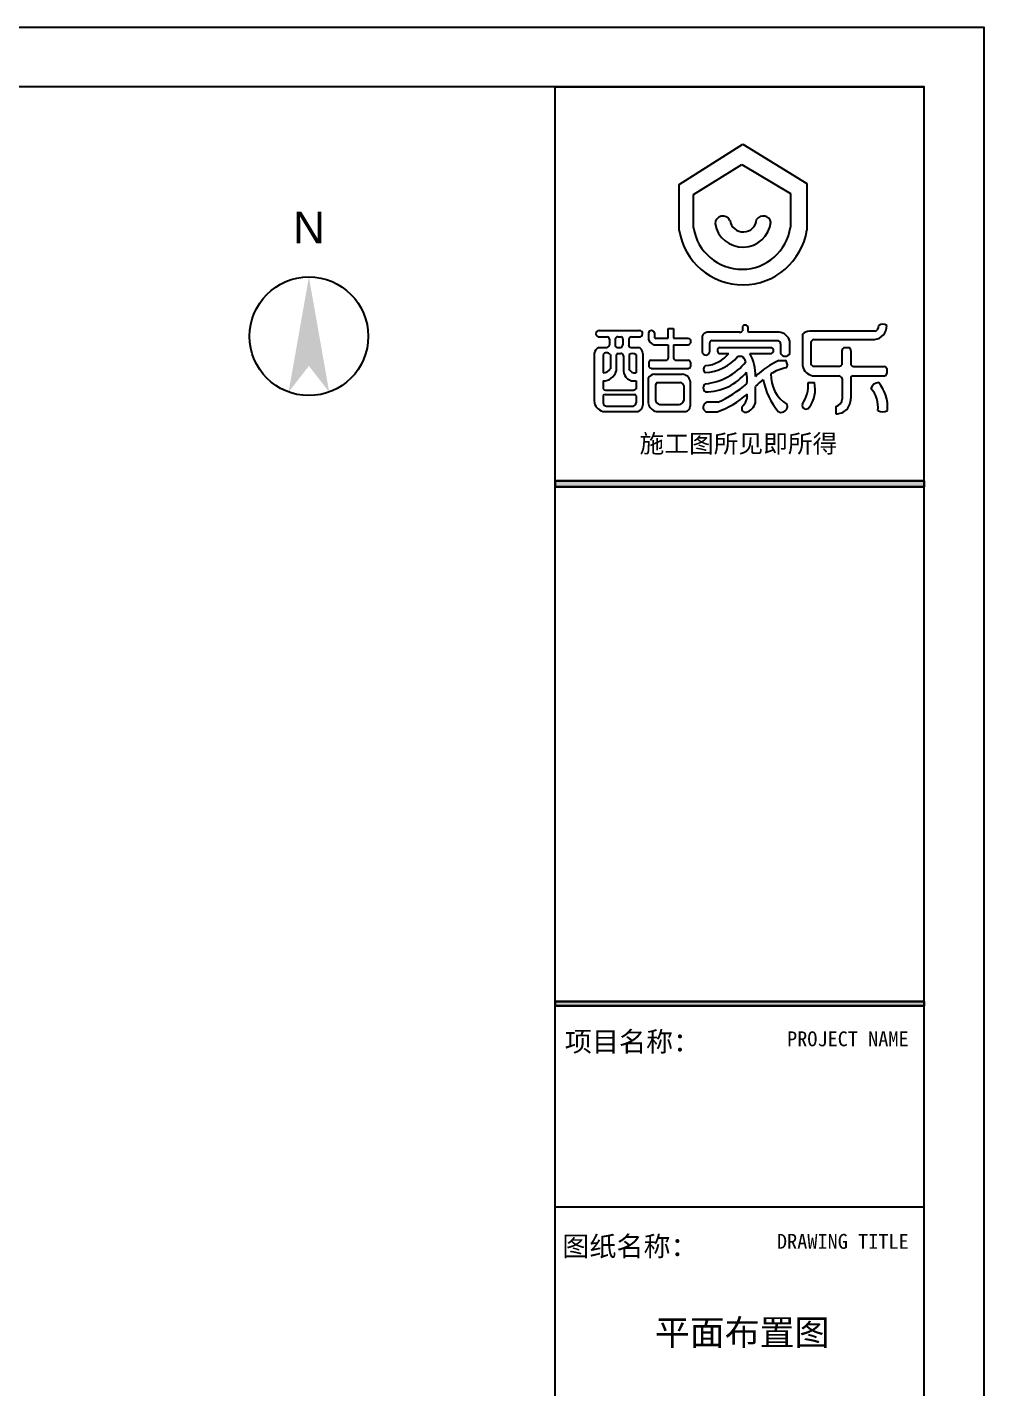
# Model space of a CAD drawing. Header units: millimetres. Extents: x 0 to 37800, y -37845 to -6163.
# Drawn here: x 29634 to 37800, y -22735 to -11115 of the extents above; entities that cross this region are included whole.
import ezdxf

# ---------------------------------------------------------------- set-up
doc = ezdxf.new("R2010")
doc.units = ezdxf.units.MM
doc.layers.get('0').update_dxf_attribs({"lineweight": 13})
for name, color, linetype in [('00图框', 7, 'Continuous'), ('SH-符号标注', 1, 'Continuous'), ('图框', 4, 'Continuous'), ('图框文字', 7, 'Continuous')]:
    doc.layers.add(name, color=color, linetype=linetype)
doc.styles.add('0e113b756c7cbd20a20592cb0b51655f_SimSun', font='', dxfattribs={"height": 176.635064})
doc.styles.add('1e150f8d9abff80a802f8b29d9676000_SimSun', font='', dxfattribs={"height": 235.513419})
doc.styles.add('8c1861f19ccae897a1b159ab4070abdc_SimSun', font='', dxfattribs={"height": 214.912156})
doc.styles.add('DEFAULT_COMPASS_NEW_TEXT_STYLE46.90906220242788_Arial', font='', dxfattribs={"height": 375.272498})
doc.styles.add('自定义样式_SimSun_303.3707865168539', font='', dxfattribs={"height": 303.370787})
doc.styles.get('0e113b756c7cbd20a20592cb0b51655f_SimSun').set_extended_font_data('SimSun')
doc.styles.get('1e150f8d9abff80a802f8b29d9676000_SimSun').set_extended_font_data('SimSun')
doc.styles.get('8c1861f19ccae897a1b159ab4070abdc_SimSun').set_extended_font_data('SimSun')
doc.styles.get('DEFAULT_COMPASS_NEW_TEXT_STYLE46.90906220242788_Arial').set_extended_font_data('Arial')
doc.styles.get('自定义样式_SimSun_303.3707865168539').set_extended_font_data('SimSun')

# ---------------------------------------------------------------- blocks, each defined once
blk = doc.blocks.new('_Frame133990009')
at = {"layer": '00图框'}
for points in [[(-1, -5885), (-3501, -5885), (-3501, -5941), (-1, -5941)], [(-1, -10828), (-3501, -10828), (-3501, -10867), (-1, -10867)]]:
    blk.add_hatch(color=251, dxfattribs=at).paths.add_polyline_path(points, flags=0)
at = {"color": 7, "linetype": 'Continuous', "ltscale": 2}
for p, q in [((-3501, -5885), (-1, -5885)), ((-3501, -5941), (-3501, -5885)), ((-1, -5885), (-1, -5941)), ((-1, -5941), (-3501, -5941)), ((-3501, -10828), (-1, -10828)), ((-3501, -10867), (-3501, -10828)), ((-1, -10828), (-1, -10867)), ((-1, -10867), (-3501, -10867))]:
    blk.add_line(p, q, dxfattribs=at)
at = {"layer": '00图框', "color": 7, "linetype": 'Continuous', "ltscale": 2}
for p, q in [((-3501, -30715), (-3501, -2147)), ((-3501, -2147), (-1, -2147)), ((-2325, -3072), (-1720, -2691)), ((-1720, -2691), (-1113, -3063)), ((-2187, -3167), (-1730, -2883)), ((-1730, -2883), (-1269, -3158)), ((-2325, -3509), (-2325, -3072)), ((-1113, -3063), (-1113, -3506)), ((-2187, -3484), (-2187, -3167)), ((-1269, -3158), (-1269, -3478)), ((-3084, -4458), (-2700, -4458)), ((-2614, -4483), (-2614, -4545)), ((-2558, -4480), (-2558, -4520)), ((-2427, -4533), (-2427, -4439)), ((-2427, -4439), (-2378, -4439)), ((-2378, -4439), (-2378, -4533)), ((-2106, -4514), (-2106, -4660)), ((-1750, -4476), (-2059, -4476)), ((-1724, -4422), (-1724, -4461)), ((-1674, -4422), (-1674, -4461)), ((-1376, -4476), (-1659, -4476)), ((-1153, -4495), (-1153, -4797)), ((-467, -4466), (-1088, -4466)), ((-3083, -4621), (-3016, -4621)), ((-3080, -4520), (-3007, -4520)), ((-2985, -4540), (-2985, -4596)), ((-2932, -4540), (-2932, -4596)), ((-2905, -4519), (-2876, -4519)), ((-2905, -4621), (-2876, -4621)), ((-2860, -4540), (-2860, -4596)), ((-2803, -4540), (-2803, -4596)), ((-2779, -4621), (-2713, -4621)), ((-2776, -4520), (-2703, -4520)), ((-2542, -4596), (-2427, -4596)), ((-2541, -4533), (-2427, -4533)), ((-2427, -4596), (-2427, -4722)), ((-2378, -4533), (-2239, -4533)), ((-2378, -4594), (-2237, -4594)), ((-2378, -4594), (-2378, -4723)), ((-2218, -4545), (-2218, -4580)), ((-2035, -4575), (-2035, -4655)), ((-2013, -4555), (-1386, -4555)), ((-1942, -4621), (-1448, -4621)), ((-1362, -4585), (-1362, -4675)), ((-1274, -4676), (-1274, -4561)), ((-1075, -4571), (-1075, -4777)), ((-1046, -4544), (-471, -4544)), ((-758, -4620), (-710, -4620)), ((-3130, -4676), (-3130, -5128)), ((-3046, -4688), (-3046, -4861)), ((-2977, -4686), (-2977, -4822)), ((-2923, -4699), (-2923, -4844)), ((-2905, -4677), (-2876, -4677)), ((-2853, -4699), (-2853, -4844)), ((-2800, -4686), (-2800, -4822)), ((-2733, -4688), (-2733, -4861)), ((-2669, -4676), (-2669, -5167)), ((-2611, -4760), (-2611, -4803)), ((-2592, -4741), (-2441, -4741)), ((-2362, -4741), (-2240, -4741)), ((-2216, -4761), (-2216, -4802)), ((-1947, -4676), (-1853, -4676)), ((-1767, -4702), (-1731, -4702)), ((-1653, -4676), (-1447, -4676)), ((-1379, -4743), (-1323, -4743)), ((-781, -4652), (-781, -4785)), ((-696, -4652), (-696, -4786)), ((-2591, -4818), (-2232, -4818)), ((-2558, -4874), (-2295, -4874)), ((-1060, -4888), (-809, -4888)), ((-1047, -4799), (-813, -4799)), ((-673, -4888), (-378, -4888)), ((-667, -4800), (-379, -4800)), ((-355, -4820), (-355, -4867)), ((-3046, -4937), (-3046, -5014)), ((-3024, -5024), (-2755, -5024)), ((-2733, -4937), (-2733, -5014)), ((-2617, -4912), (-2617, -5150)), ((-2548, -4985), (-2548, -5118)), ((-2536, -4952), (-2315, -4952)), ((-2280, -4981), (-2280, -5124)), ((-2221, -4941), (-2221, -5178)), ((-1599, -5146), (-1599, -4989)), ((-1101, -4953), (-1041, -4953)), ((-777, -4914), (-777, -5110)), ((-697, -4914), (-697, -5103)), ((-3046, -5079), (-3046, -5146)), ((-3027, -5066), (-2746, -5066)), ((-2733, -5079), (-2733, -5146)), ((-2509, -5162), (-2324, -5162)), ((-1956, -5140), (-2066, -5140)), ((-3049, -5228), (-2715, -5228)), ((-3012, -5176), (-2756, -5176)), ((-2542, -5227), (-2260, -5227)), ((-2071, -5231), (-1963, -5231)), ((-838, -5179), (-838, -5249)), ((-3501, -10867), (-1, -10867)), ((-3501, -12775), (-1, -12775))]:
    blk.add_line(p, q, dxfattribs=at)
at = {"layer": '00图框', "color": 251, "linetype": 'Continuous', "ltscale": 2}
for p, q in [((-1, -5885), (-3501, -5885)), ((-3501, -5885), (-3501, -5941)), ((-1, -5941), (-1, -5885)), ((-3501, -5941), (-1, -5941)), ((-1, -10828), (-3501, -10828)), ((-3501, -10828), (-3501, -10867)), ((-1, -10867), (-1, -10828)), ((-3501, -10867), (-1, -10867))]:
    blk.add_line(p, q, dxfattribs=at)
at = {"layer": '00图框', "color": 7, "linetype": 'Continuous', "ltscale": 2, "flags": 128}
for points in [[(-41435, -1581), (565, -1581), (565, -31281), (-41435, -31281), (-41435, -1581)], [(-39567, -30715), (-1, -30715), (-1, -2147), (-39567, -2147), (-39567, -30715)]]:
    blk.add_lwpolyline(points, dxfattribs=at)
at = {"layer": '00图框', "color": 7, "linetype": 'Continuous', "ltscale": 2}
for centre, radius, start, end in [((-1729, -3414), 464, 188.6788, 352.0826), ((-1909, -3446), 73.8, 25.4217, 181.4755), ((-1720, -3401), 267, 189.9871, 353.3239), ((-1716, -3397), 127, 187.8755, 356.2645), ((-1528, -3446), 73.9, 10.3302, 146.5496), ((-1719, -3412), 613, 189.0633, 351.2254), ((-3082, -4489), 31.3, 94.3187, 273.3506), ((-2702, -4489), 31.3, 266.6494, 85.6813), ((-2586, -4489), 29.3, 18.3262, 167.8205), ((-2052, -4533), 57.2, 96.6007, 160.3597), ((-1750, -4448), 28.5, 268.8742, 333.4444), ((-1699, -4439), 30.1, 34.3448, 145.6552), ((-1655, -4457), 19.8, 190.6555, 259.3445), ((-1384, -4589), 113, 14.2994, 86.0895), ((-1090, -4550), 83.9, 89.0622, 139.2711), ((-485, -4414), 131, 276.043, 0.6561), ((-483, -4417), 51.9, 287.8972, 5.2615), ((-393, -4470), 69.6, 56.3684, 123.6316), ((-3065, -4684), 65.9, 105.8398, 172.9577), ((-3016, -4589), 31.6, 269.145, 346.8235), ((-3005, -4540), 19.7, 357.9813, 95.3251), ((-2906, -4546), 26.9, 88.0429, 167.3039), ((-2908, -4598), 23.5, 177.1117, 278.9893), ((-2877, -4537), 17.7, 349.2425, 85.6662), ((-2886, -4596), 26.3, 292.9891, 0.3126), ((-2777, -4546), 26, 87.0397, 167.2921), ((-2779, -4596), 24.3, 179.7737, 268.0035), ((-2725, -4675), 55.8, 359.2366, 77.7973), ((-2547, -4526), 70.5, 195.3683, 273.7092), ((-2544, -4519), 14.5, 186.1129, 278.4123), ((-2238, -4556), 22.6, 27.0659, 91.1627), ((-2240, -4571), 23.9, 276.5681, 337.7041), ((-2013, -4577), 22, 91.6309, 173.2415), ((-1930, -4650), 31.5, 111.6127, 237.2128), ((-1458, -4649), 29.8, 291.0497, 70.1958), ((-1393, -4585), 31.1, 0.021, 77.2986), ((-1035, -4585), 42.5, 105.192, 161.4386), ((-737, -4660), 44.8, 118.117, 170.1296), ((-744, -4654), 47.9, 2.4315, 45.3303), ((-3011, -4713), 43, 39.0145, 144.5069), ((-2900, -4700), 23, 102.506, 178.9752), ((-2875, -4699), 22, 359.8645, 92.4738), ((-2768, -4733), 56.3, 51.8261, 124.5623), ((-2589, -4763), 22.3, 97.023, 172.3879), ((-2448, -4721), 20.5, 288.7577, 357.8254), ((-2355, -4719), 23.4, 189.8664, 250.4176), ((-2239, -4765), 23.8, 9.8926, 92.8722), ((-2070, -4656), 35.9, 186.187, 2.5361), ((-2097, -4432), 427, 272.3026, 320.7721), ((-2133, -4404), 564, 275.8575, 321.3412), ((-2094, -4482), 310, 273.9523, 321.1287), ((-1788, -4783), 99.1, 15.3673, 54.4676), ((-2026, -4881), 425, 357.8846, 28.7671), ((-1071, -5425), 748, 114.3082, 135.1267), ((-1318, -4655), 48.4, 203.5785, 334.051), ((-1344, -4783), 46.2, 317.397, 62.1117), ((-1044, -4767), 31.9, 197.063, 266.0296), ((-3044, -4786), 75.4, 268.286, 331.4678), ((-3043, -4812), 125, 268.7071, 344.9623), ((-2751, -4836), 102, 184.5653, 280.0218), ((-2743, -4801), 60.6, 199.7555, 279.2299), ((-2551, -4949), 76.1, 95.4692, 150.4293), ((-2589, -4794), 23.7, 201.5589, 265.2478), ((-2298, -4951), 77.5, 7.3153, 87.9697), ((-2234, -4799), 18.7, 276.5205, 350.2473), ((-2051, -4827), 42.8, 121.8392, 226.6122), ((-2073, -4546), 495, 269.6552, 321.4289), ((-2024, -4918), 344, 352.3038, 10.7649), ((-1261, -5157), 346, 98.1899, 123.8383), ((-1129, -4885), 325, 177.3231, 238.5217), ((-1042, -4777), 112, 189.9894, 261.0429), ((-817, -4747), 52.8, 274.9534, 313.251), ((-817, -4932), 43.9, 23.1977, 79.7655), ((-668, -4917), 29.4, 98.9535, 172.6014), ((-667, -4762), 37.8, 218.8604, 269.4316), ((-381, -4828), 27.8, 16.3888, 84.9004), ((-377, -4866), 22.2, 266.9322, 356.9554), ((-3025, -4999), 25.1, 215.6619, 274.0552), ((-2757, -4992), 31.5, 272.4689, 318.043), ((-2490, -4988), 58.4, 142.4892, 177.2382), ((-2317, -4991), 38.7, 15.3429, 86.4694), ((-2050, -5003), 45.3, 123.3782, 235.8729), ((-2482, -4022), 1236, 295.1849, 310.2737), ((-906, -5684), 982, 129.226, 134.9163), ((-871, -4800), 668, 190.7057, 220.3029), ((-1425, -4975), 325, 325.9002, 3.9769), ((-1324, -5017), 290, 323.8129, 12.8), ((-426, -5038), 85.3, 93.6778, 159.4525), ((-695, -5182), 257, 351.6279, 42.5776), ((-731, -5192), 384, 356.0858, 38.6706), ((-3017, -5118), 114, 184.546, 253.5877), ((-3028, -5085), 19, 88.4624, 161.4065), ((-3014, -5144), 31.7, 182.8788, 273.3527), ((-2764, -5146), 30.4, 284.461, 1.1456), ((-2746, -5079), 12.2, 356.5833, 90.1358), ((-2521, -5132), 97.8, 190.6832, 257.6799), ((-2498, -5112), 50.5, 186.4435, 257.5309), ((-2328, -5113), 49.1, 275.0012, 347.3706), ((-2046, -5187), 50.7, 113.2665, 240.4321), ((-2276, -4375), 912, 290.1177, 311.0182), ((-1825, -5071), 147, 311.4031, 3.379), ((-1727, -5108), 133, 288.0126, 343.6602), ((-1357, -5176), 60.2, 247.696, 13.0599), ((-1121, -5169), 36.5, 161.6014, 329.0657), ((-834, -5112), 137, 268.3218, 3.7575), ((-853, -5104), 76.3, 281.0456, 355.655), ((-2731, -5167), 62.6, 284.7024, 359.8657), ((-2269, -5180), 48.2, 280.6915, 1.9889), ((-1694, -5198), 37.4, 153.4314, 282.6999), ((-395, -5139), 92, 240.085, 300.5245)]:
    blk.add_arc(centre, radius, start, end, dxfattribs=at)
at = {"layer": '00图框', "color": 7, "insert": (-2700, -5446), "char_height": 171.9, "attachment_point": 1, "line_spacing_factor": 0.8, "style": '8c1861f19ccae897a1b159ab4070abdc_SimSun'}
blk.add_mtext('施工图所见即所得', dxfattribs=at)
at = {"layer": '图框文字', "color": 7, "attachment_point": 1, "line_spacing_factor": 0.8}
for s, insert, char_height, style in [('项目名称：', (-3409, -11113), 188.4, '1e150f8d9abff80a802f8b29d9676000_SimSun'), ('PROJECT NAME', (-1301, -11110), 141.31, '0e113b756c7cbd20a20592cb0b51655f_SimSun'), ('图纸名称：', (-3433, -13055), 188.4, '1e150f8d9abff80a802f8b29d9676000_SimSun'), ('DRAWING TITLE', (-1397, -13032), 141.31, '0e113b756c7cbd20a20592cb0b51655f_SimSun')]:
    blk.add_mtext(s, dxfattribs=dict(at, insert=insert, char_height=char_height, style=style))

msp = doc.modelspace()

# ---------------------------------------------------------------- hatches: boundary and pattern name
at = {"layer": 'SH-符号标注'}
msp.add_hatch(color=7, dxfattribs=at).paths.add_polyline_path([(32039, -14008.2), (31865.7, -14231), (32039, -13248.3), (32212.3, -14231)], flags=0)

# ---------------------------------------------------------------- linework, layer by layer
at = {"layer": 'SH-符号标注', "color": 7, "linetype": 'Continuous', "ltscale": 2}
msp.add_circle((32039, -13754.9), 506.6, dxfattribs=at)

# ---------------------------------------------------------------- block references
at = {"layer": '图框', "color": 7, "xscale": 0.8999999761581421, "yscale": 0.8999999761581421}
msp.add_blockref('_Frame133990009', (37291.5, -9692.2), dxfattribs=at)

# ---------------------------------------------------------------- texts
at = {"layer": 'SH-符号标注', "color": 7, "insert": (32039, -12826.1), "char_height": 270.2, "attachment_point": 5, "line_spacing_factor": 0.8, "style": 'DEFAULT_COMPASS_NEW_TEXT_STYLE46.90906220242788_Arial'}
msp.add_mtext('N', dxfattribs=at)
at = {"layer": '图框', "color": 7, "insert": (35737.7, -22274.7), "char_height": 218.43, "attachment_point": 5, "line_spacing_factor": 0.8, "style": '自定义样式_SimSun_303.3707865168539'}
msp.add_mtext('平面布置图', dxfattribs=at)

doc.saveas('drawing.dxf')
